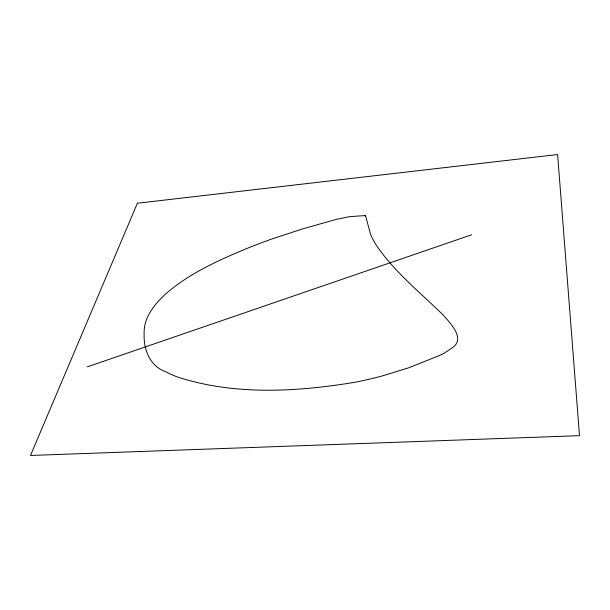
<?xml version="1.0" encoding="UTF-8"?>
<svg xmlns="http://www.w3.org/2000/svg" width="610" height="610" viewBox="0 0 610 610"><rect width="100%" height="100%" fill="white"/><g stroke="black" fill="none" stroke-linecap="round" stroke-linejoin="round"><path stroke-width="0.91" d="M87.337 366.854L471.591 234.804M364.429 215.643L349.652 216.641L336.438 219.325L302.621 228.902L271.839 238.99A759.839 714.577 79.9 0 0 249.734 247.325C219.989 259.578 189.779 272.838 165.34 294.226C154.452 304.382 143.617 317.596 144.135 333.342C143.441 348.981 149.473 365.909 165.508 371.665A160.087 101.832 -20.4 0 0 176.709 376.728C233.912 395.608 296.315 391.948 354.951 382.272A243.954 149.343 -16.6 0 0 382.096 375.989L408.883 367.738L439.985 355.294A34.678 24.842 -12.7 0 0 444.507 352.946L448.724 350.178A65.811 46.2 -13.9 0 0 450.592 348.79C466.909 339.923 450.889 324.024 443.531 315.37C420.618 292.861 395.021 272.517 376.728 245.792A196.046 117.303 -7.4 0 1 375.005 243.047L372.275 238.06A135.016 82.64 -9.6 0 1 370.369 233.721L365.634 215.925M364.422 215.673A1.891 1.167 -15.7 0 1 365.687 215.887M137.387 203.229L30.5 455.472L579.5 435.662L557.609 154.528L137.387 203.229"/></g></svg>
